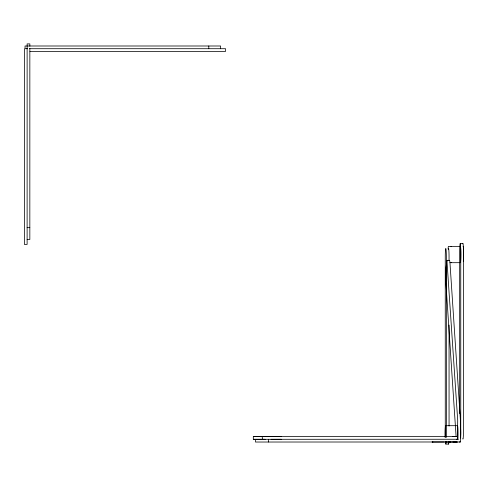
<?xml version="1.0" encoding="UTF-8"?>
<svg xmlns="http://www.w3.org/2000/svg" width="488" height="488" viewBox="0 0 488 488"><rect width="100%" height="100%" fill="white"/><g stroke="black" fill="none" stroke-linecap="round" stroke-linejoin="round"><path stroke-width="0.73" d="M24.412 48.837L24.4 244.415L27.114 244.415L27.127 43.902L29.847 43.902L29.847 46.287M29.847 48.379L29.835 239.48L27.114 239.48M460.544 427.579L460.404 420.162L449.948 262.556L449.619 260.336L446.91 260.336L445.934 268.406L445.892 282.845L456.103 436.656M456.567 439.267L457.384 439.267L457.5 437.468L457.695 420.162L446.91 260.336M456.884 442.543L456.5 441.957M268.357 439.31L268.357 442.024M452.998 441.982L460.154 441.982L459.409 441.982M449.954 262.703L460.349 262.678A8.15 0.543 90 0 0 460.892 254.529A8.15 0.543 90 0 0 460.349 246.385L448.466 246.409A8.15 0.543 90 0 0 448.088 248.795M458.214 439.261L253.309 439.316L253.309 436.595L265.191 436.571M253.309 439.316L265.191 439.285M271.06 439.31L281.32 439.285M445.623 442.006L457.506 441.982M26.132 48.708L25.04 48.708L25.04 45.994L220.613 45.994L220.613 48.708M26.444 48.708L27.529 48.708M29.518 48.708L225.547 48.708L225.547 51.423L29.975 51.423M27.114 227.664L29.835 227.664M459.684 413.513L459.672 251.71A8.15 0.543 90 0 1 460.208 243.561L462.923 243.561M262.373 439.291L262.239 436.571L457.384 436.546L452.852 436.553M456.969 439.267L457.384 439.267M432.893 442.012L432.069 442.012L444.367 441.982M449.784 442.006L450.607 442.006L449.247 442.006M255.456 439.316L255.462 442.03L456.762 441.982M445.812 444.098L448.521 444.098M253.309 436.595L281.32 436.571M460.08 441.982L460.215 441.982A8.15 0.543 90 0 0 460.715 436.949A8.15 0.543 90 0 0 460.599 428.067M449.051 260.464L449.051 256.67A8.15 0.543 90 0 0 448.24 249.612M449.051 325.038L449.064 426.073M208.797 45.994L208.797 48.708M446.197 441.707A8.15 0.543 90 0 1 445.428 441.713M445.282 437.364A8.15 0.543 90 0 1 445.269 435.949L445.257 256.67A8.15 0.543 90 0 1 445.8 248.52A8.15 0.543 90 0 1 446.337 256.67L446.349 435.949A8.15 0.543 90 0 1 446.343 437.364M448.905 441.707A8.15 0.543 90 0 1 448.38 443.818M451.04 246.69A8.15 0.543 90 0 1 451.18 246.409M451.18 262.709A8.15 0.543 90 0 1 451.04 262.428M463.057 246.385A8.15 0.543 90 0 1 463.197 246.66M463.332 247.477A8.15 0.543 90 0 1 463.332 261.586M460.208 243.561A8.15 0.543 90 0 1 460.751 251.704L460.764 430.983A8.15 0.543 90 0 1 460.495 438.041M462.783 243.835A8.15 0.543 90 0 1 463.46 251.704L463.472 430.983A8.15 0.543 90 0 1 462.795 438.858M445.135 437.303A8.15 0.543 90 0 1 445.623 425.707L457.506 425.682A8.15 0.543 90 0 1 458.006 430.715A8.15 0.543 90 0 1 457.89 439.59"/></g></svg>
